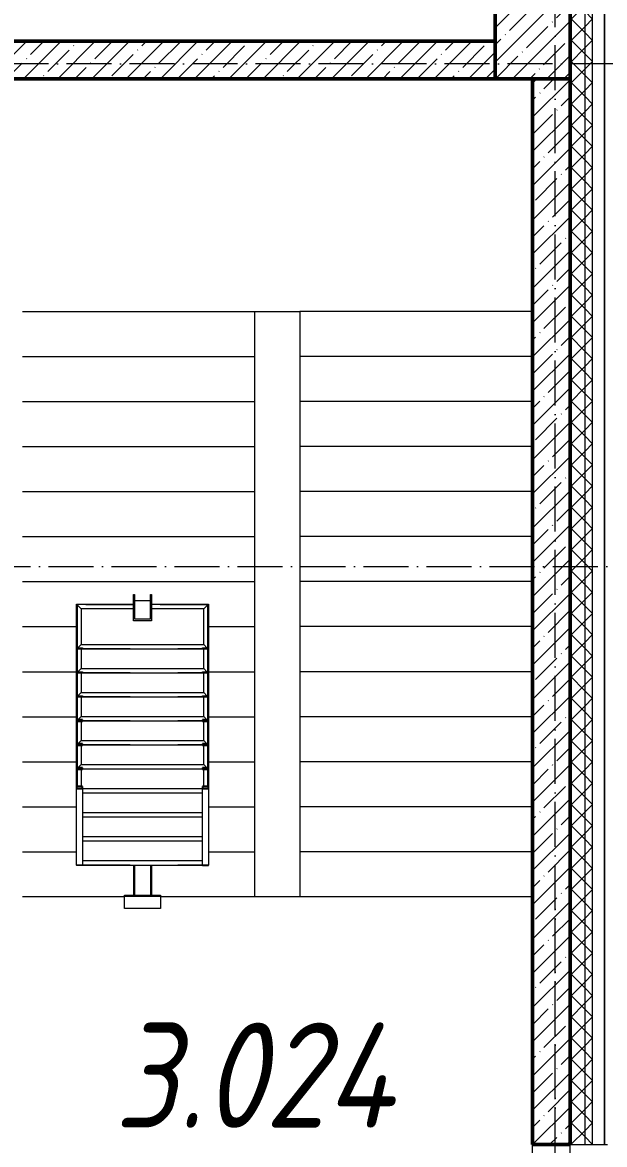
# Model space of a CAD drawing. Header units: millimetres. Extents: x -12989 to 629078, y -109036 to 555275.
# Drawn here: x 621110 to 624990, y -42435 to -34960 of the extents above; entities that cross this region are included whole.
import ezdxf

# ---------------------------------------------------------------- set-up
doc = ezdxf.new("R2010")
doc.units = ezdxf.units.MM
doc.linetypes.add('50_200_ШТРИХ_1Т_ш5_п1_п1_', pattern=[700, 500, -100, 0, -100])
doc.linetypes.add('Штрих', pattern=[635, 317.5, -317.5])
for name, color, linetype, lineweight in [('A-FLOR-____-OTLN', 7, 'Continuous', 9), ('A-GENM-____-HDLN', 7, 'Штрих', 9), ('A-GENM-____-MCUT', 7, 'Continuous', 25), ('A-GENM-____-OTLN', 7, 'Continuous', 9), ('A-WALL-____-MCUT', 7, 'Continuous', 13), ('A-WALL-____-MCUT-1', 7, 'Continuous', 9), ('A-WALL-____-MCUT-2', 7, 'Continuous', 50), ('A-WALL-____-OTLN', 7, 'Continuous', 9), ('A-WALL-____-PATT-1', 7, 'Continuous', 9), ('A-WALL-FNSH-MCUT-1', 7, 'Continuous', 9), ('S-COLS-____-MCUT', 7, 'Continuous', 50), ('S-COLS-____-OTLN', 7, 'Continuous', 9), ('S-GRID-____-OTLN-1', 7, '50_200_ШТРИХ_1Т_ш5_п1_п1_', 9), ('S-STRS-____-OTLN-1', 7, 'Continuous', 9), ('Марки помещений', 7, 'Continuous', 9)]:
    doc.layers.add(name, color=color, linetype=linetype, lineweight=lineweight)
doc.styles.add('ISOCPEUR_I_2', font='isocpeui.ttf', dxfattribs={"width": 0.85, "height": 2.3})
pattern_1 = [(45, (523510.01, -90515.61), (-70.71068, 70.71068), []), (135, (523510.01, -90515.61), (-70.71068, -70.71068), [])]
pattern_2 = [(45, (523510, -90515.61), (-114.04925, 114.04925), []), (45, (523624.06, -90515.61), (-114.04925, 114.04925), [201.612, -40.322, 3.353, -36.97])]

# ---------------------------------------------------------------- blocks, each defined once
blk = doc.blocks.new('BSC_Колонна _Прямоугольная - 500х500-V111-АР1_План отверстий 3 этажа в осях 1-64_Ю-ЯЯ')
at = {"layer": 'S-COLS-____-OTLN'}
h = blk.add_hatch(dxfattribs=at)
h.set_pattern_fill('FP_116', color=256, style=0, pattern_type=2)
h.set_pattern_definition([(315, (-55431.04, 101000), (114.04925, 114.04925), []), (315, (-55431.04, 100885.95), (114.04925, 114.04925), [201.613, -40.323, 3.353, -36.97])])
h.paths.add_polyline_path([(-250, 250), (-250, -250), (250, -250), (250, 250)], flags=0)
at = {"layer": 'S-COLS-____-MCUT'}
for p, q in [((250, 250), (-250, 250)), ((-250, 250), (-250, -250)), ((250, -250), (250, 250)), ((-250, -250), (250, -250))]:
    blk.add_line(p, q, dxfattribs=at)
blk = doc.blocks.new('ОМ_Труба_ГОСТ 8639-82 - ОМ_Труба_ГОСТ 8639-82-26350154-АР1_План отверстий 3 этажа в осях 1-64_Ю-ЯЯ')
at = {"layer": 'A-GENM-____-OTLN'}
for p, q in [((9439.1, 57971), (9439.1, 58091)), ((9439.1, 58091), (9614.1, 58091)), ((9614.1, 58085), (9451.2, 58085)), ((9451.2, 58085), (9451.2, 57977)), ((9574, 58085), (9574, 57977)), ((9614.1, 58091), (9614.1, 58085)), ((9614.1, 57971), (9439.1, 57971)), ((9451.2, 57977), (9614.1, 57977)), ((9614.1, 57977), (9614.1, 57971))]:
    blk.add_line(p, q, dxfattribs=at)
blk = doc.blocks.new('ОМ_Уголок_ГОСТ 8509-93 - ОМ_Уголок_ГОСТ 8509-93-26349651-АР1_План отверстий 3 этажа в осях 1-64_Ю-ЯЯ')
at = {"layer": 'A-GENM-____-HDLN'}
for p, q in [((4, -4), (380, -4)), ((500, -4), (876, -4))]:
    blk.add_line(p, q, dxfattribs=at)
at = {"layer": 'A-GENM-____-OTLN'}
for p, q in [((380, 0), (0, 0)), ((32, -32), (0, 0)), ((32, -32), (380, -32)), ((880, 0), (500, 0)), ((500, -32), (848, -32)), ((880, 0), (848, -32))]:
    blk.add_line(p, q, dxfattribs=at)
blk = doc.blocks.new('ОМ_Уголок_ГОСТ 8509-93 - ОМ_Уголок_ГОСТ 8509-93-V149-АР1_План отверстий 3 этажа в осях 1-64_Ю-ЯЯ')
at = {"layer": 'A-GENM-____-HDLN'}
blk.add_line((40, -4), (840, -4), dxfattribs=at)
at = {"layer": 'A-GENM-____-OTLN'}
for p, q in [((32, -32), (10, -10)), ((32, -32), (848, -32)), ((840, 0), (40, 0)), ((870, -10), (848, -32))]:
    blk.add_line(p, q, dxfattribs=at)
blk = doc.blocks.new('ОМ_Уголок_ГОСТ 8509-93 - ОМ_Уголок_ГОСТ 8509-93-19082047-АР1_План отверстий 3 этажа в осях 1-64_Ю-ЯЯ')
at = {"layer": 'A-GENM-____-HDLN'}
blk.add_line((10, -4), (296, -4), dxfattribs=at)
at = {"layer": 'A-GENM-____-OTLN'}
for p, q in [((300, 0), (10, 0)), ((32, -32), (10, -10)), ((32, -32), (268, -32)), ((300, 0), (268, -32))]:
    blk.add_line(p, q, dxfattribs=at)
blk = doc.blocks.new('ОМ_Уголок_ГОСТ 8509-93 - ОМ_Уголок_ГОСТ 8509-93-V150-АР1_План отверстий 3 этажа в осях 1-64_Ю-ЯЯ')
at = {"layer": 'A-GENM-____-HDLN'}
blk.add_line((4, -4), (290, -4), dxfattribs=at)
at = {"layer": 'A-GENM-____-OTLN'}
for p, q in [((290, 0), (0, 0)), ((32, -32), (0, 0)), ((32, -32), (268, -32)), ((290, -10), (268, -32))]:
    blk.add_line(p, q, dxfattribs=at)
blk = doc.blocks.new('ОМ_Уголок_ГОСТ 8509-93 - ОМ_Уголок_ГОСТ 8509-93-V151-АР1_План отверстий 3 этажа в осях 1-64_Ю-ЯЯ')
at = {"layer": 'A-GENM-____-HDLN'}
blk.add_line((10, -4), (160, -4), dxfattribs=at)
at = {"layer": 'A-GENM-____-OTLN'}
for p, q in [((160, 0), (10, 0)), ((32, -32), (10, -10)), ((32, -32), (160, -32))]:
    blk.add_line(p, q, dxfattribs=at)
blk = doc.blocks.new('ОМ_Уголок_ГОСТ 8509-93 - ОМ_Уголок_ГОСТ 8509-93-V152-АР1_План отверстий 3 этажа в осях 1-64_Ю-ЯЯ')
at = {"layer": 'A-GENM-____-HDLN'}
blk.add_line((140, -4), (290, -4), dxfattribs=at)
at = {"layer": 'A-GENM-____-OTLN'}
for p, q in [((290, 0), (140, 0)), ((140, -32), (268, -32)), ((290, -10), (268, -32))]:
    blk.add_line(p, q, dxfattribs=at)
blk = doc.blocks.new('ОМ_Уголок_ГОСТ 8509-93 - ОМ_Уголок_ГОСТ 8509-93-V153-АР1_План отверстий 3 этажа в осях 1-64_Ю-ЯЯ')
at = {"layer": 'A-GENM-____-HDLN'}
blk.add_line((40, -4), (840, -4), dxfattribs=at)
at = {"layer": 'A-GENM-____-OTLN'}
for p, q in [((840, 0), (40, 0)), ((40, -32), (840, -32))]:
    blk.add_line(p, q, dxfattribs=at)
blk = doc.blocks.new('ОМ_Уголок_ГОСТ 8509-93 - ОМ_Уголок_ГОСТ 8509-93-V154-АР1_План отверстий 3 этажа в осях 1-64_Ю-ЯЯ')
at = {"layer": 'A-GENM-____-HDLN'}
blk.add_line((44.3, -4), (160, -4), dxfattribs=at)
at = {"layer": 'A-GENM-____-OTLN'}
for p, q in [((160, 0), (44.3, 0)), ((44.3, -32), (160, -32))]:
    blk.add_line(p, q, dxfattribs=at)
blk = doc.blocks.new('ОМ_Уголок_ГОСТ 8509-93 - ОМ_Уголок_ГОСТ 8509-93-V155-АР1_План отверстий 3 этажа в осях 1-64_Ю-ЯЯ')
at = {"layer": 'A-GENM-____-HDLN'}
blk.add_line((140, -4), (255.7, -4), dxfattribs=at)
at = {"layer": 'A-GENM-____-OTLN'}
for p, q in [((255.7, 0), (140, 0)), ((140, -32), (255.7, -32))]:
    blk.add_line(p, q, dxfattribs=at)
blk = doc.blocks.new('ОМ_Уголок_ГОСТ 8509-93 - ОМ_Уголок_ГОСТ 8509-93-V163-АР1_План отверстий 3 этажа в осях 1-64_Ю-ЯЯ')
at = {"layer": 'A-GENM-____-HDLN'}
blk.add_line((40, -4), (840, -4), dxfattribs=at)
at = {"layer": 'A-GENM-____-OTLN'}
for p, q in [((840, 0), (0, 0)), ((1.3, -1.3), (0, 0)), ((40, -32), (840, -32))]:
    blk.add_line(p, q, dxfattribs=at)
blk = doc.blocks.new('ОМ_Труба_ГОСТ 8639-82 - ОМ_Труба_ГОСТ 8639-82-26527904-АР1_План отверстий 3 этажа в осях 1-64_Ю-ЯЯ')
at = {"layer": 'A-GENM-____-HDLN'}
for p, q in [((7810, 58085), (7611.5, 58085)), ((7810, 57977), (7611.5, 57977))]:
    blk.add_line(p, q, dxfattribs=at)
at = {"layer": 'A-GENM-____-OTLN'}
for p, q in [((7810, 58091), (7611.5, 58091)), ((7810, 57971), (7611.5, 57971))]:
    blk.add_line(p, q, dxfattribs=at)
blk = doc.blocks.new('ОМ_Уголок_ГОСТ 8510-86 - ОМ_Уголок_ГОСТ 8510-86-19082066-АР1_План отверстий 3 этажа в осях 1-64_Ю-ЯЯ')
at = {"layer": 'A-GENM-____-OTLN'}
for p, q in [((0, 0), (0, -90)), ((240, 0), (0, 0)), ((0, -10), (240, -10)), ((240, -90), (240, 0)), ((0, -90), (240, -90))]:
    blk.add_line(p, q, dxfattribs=at)
blk = doc.blocks.new('ОМ_Полоса_Трапеция прямоугольная_Прокат_ГОСТ 103-2006 - ОМ_Полоса_Трапеция прямоугольная_Прокат_ГОСТ 103-2006-19082130-АР1_План отверстий 3 этажа в осях 1-64_Ю-ЯЯ')
at = {"layer": 'A-GENM-____-OTLN'}
for p, q in [((9250, 58471), (9260, 58471)), ((9250, 58431), (9250, 58471)), ((9260, 58471), (9260, 58431)), ((9260, 58431), (9250, 58431))]:
    blk.add_line(p, q, dxfattribs=at)
blk = doc.blocks.new('ОМ_Полоса_Трапеция прямоугольная_Прокат_ГОСТ 103-2006 - ОМ_Полоса_Трапеция прямоугольная_Прокат_ГОСТ 103-2006-V157-АР1_План отверстий 3 этажа в осях 1-64_Ю-ЯЯ')
at = {"layer": 'A-GENM-____-MCUT'}
for p, q in [((8780, 58471), (8770, 58471)), ((8770, 58471), (8770, 58431)), ((8780, 58431), (8780, 58471)), ((8770, 58431), (8780, 58431))]:
    blk.add_line(p, q, dxfattribs=at)
blk = doc.blocks.new('ОМ_Полоса_Трапеция прямоугольная_Прокат_ГОСТ 103-2006 - ОМ_Полоса_Трапеция прямоугольная_Прокат_ГОСТ 103-2006-V158-АР1_План отверстий 3 этажа в осях 1-64_Ю-ЯЯ')
at = {"layer": 'A-GENM-____-MCUT'}
for p, q in [((8620, 58471), (8610, 58471)), ((8610, 58471), (8610, 58431)), ((8620, 58431), (8620, 58471)), ((8610, 58431), (8620, 58431))]:
    blk.add_line(p, q, dxfattribs=at)
blk = doc.blocks.new('ОМ_Полоса_Трапеция прямоугольная_Прокат_ГОСТ 103-2006 - ОМ_Полоса_Трапеция прямоугольная_Прокат_ГОСТ 103-2006-V159-АР1_План отверстий 3 этажа в осях 1-64_Ю-ЯЯ')
at = {"layer": 'A-GENM-____-MCUT'}
for p, q in [((8460, 58471), (8450, 58471)), ((8450, 58471), (8450, 58431)), ((8460, 58431), (8460, 58471)), ((8450, 58431), (8460, 58431))]:
    blk.add_line(p, q, dxfattribs=at)
blk = doc.blocks.new('ОМ_Полоса_Прокат_ГОСТ 103-2006 - ОМ_Полоса_Прокат_ГОСТ 103-2006-20723456-АР1_План отверстий 3 этажа в осях 1-64_Ю-ЯЯ')
at = {"layer": 'A-GENM-____-MCUT'}
for p, q in [((8334.3, 58471), (8322.8, 58471)), ((8322.8, 58471), (8322.8, 58431)), ((8334.3, 58431), (8334.3, 58471)), ((8322.8, 58431), (8334.3, 58431))]:
    blk.add_line(p, q, dxfattribs=at)
at = {"layer": 'A-GENM-____-OTLN'}
for p, q in [((7811.3, 58431), (7811.3, 58471)), ((7811.3, 58471), (8322.8, 58471)), ((8322.8, 58431), (7811.3, 58431))]:
    blk.add_line(p, q, dxfattribs=at)
blk = doc.blocks.new('ОМ_Полоса_Трапеция прямоугольная_Прокат_ГОСТ 103-2006 - ОМ_Полоса_Трапеция прямоугольная_Прокат_ГОСТ 103-2006-19082170-АР1_План отверстий 3 этажа в осях 1-64_Ю-ЯЯ')
at = {"layer": 'A-GENM-____-OTLN'}
for p, q in [((9250, 57631), (9260, 57631)), ((9250, 57591), (9250, 57631)), ((9260, 57591), (9250, 57591)), ((9260, 57631), (9260, 57591))]:
    blk.add_line(p, q, dxfattribs=at)
blk = doc.blocks.new('ОМ_Полоса_Трапеция прямоугольная_Прокат_ГОСТ 103-2006 - ОМ_Полоса_Трапеция прямоугольная_Прокат_ГОСТ 103-2006-V160-АР1_План отверстий 3 этажа в осях 1-64_Ю-ЯЯ')
at = {"layer": 'A-GENM-____-MCUT'}
for p, q in [((8780, 57631), (8770, 57631)), ((8770, 57631), (8770, 57591)), ((8770, 57591), (8780, 57591)), ((8780, 57591), (8780, 57631))]:
    blk.add_line(p, q, dxfattribs=at)
blk = doc.blocks.new('ОМ_Полоса_Трапеция прямоугольная_Прокат_ГОСТ 103-2006 - ОМ_Полоса_Трапеция прямоугольная_Прокат_ГОСТ 103-2006-V161-АР1_План отверстий 3 этажа в осях 1-64_Ю-ЯЯ')
at = {"layer": 'A-GENM-____-MCUT'}
for p, q in [((8620, 57631), (8610, 57631)), ((8610, 57631), (8610, 57591)), ((8610, 57591), (8620, 57591)), ((8620, 57591), (8620, 57631))]:
    blk.add_line(p, q, dxfattribs=at)
blk = doc.blocks.new('ОМ_Полоса_Трапеция прямоугольная_Прокат_ГОСТ 103-2006 - ОМ_Полоса_Трапеция прямоугольная_Прокат_ГОСТ 103-2006-V162-АР1_План отверстий 3 этажа в осях 1-64_Ю-ЯЯ')
at = {"layer": 'A-GENM-____-MCUT'}
for p, q in [((8460, 57631), (8450, 57631)), ((8450, 57631), (8450, 57591)), ((8450, 57591), (8460, 57591)), ((8460, 57591), (8460, 57631))]:
    blk.add_line(p, q, dxfattribs=at)
blk = doc.blocks.new('ОМ_Полоса_Прокат_ГОСТ 103-2006 - ОМ_Полоса_Прокат_ГОСТ 103-2006-19082171-АР1_План отверстий 3 этажа в осях 1-64_Ю-ЯЯ')
at = {"layer": 'A-GENM-____-OTLN'}
for p, q in [((98800, 49942.4), (98800, 49941)), ((98800, 49941), (98840, 49941)), ((98840, 49941), (98840, 49942.4))]:
    blk.add_line(p, q, dxfattribs=at)
blk = doc.blocks.new('ОМ_Полоса_Прокат_ГОСТ 103-2006 - ОМ_Полоса_Прокат_ГОСТ 103-2006-20723498-АР1_План отверстий 3 этажа в осях 1-64_Ю-ЯЯ')
at = {"layer": 'A-GENM-____-MCUT'}
for p, q in [((8334.3, 57631), (8322.8, 57631)), ((8322.8, 57631), (8322.8, 57591)), ((8322.8, 57591), (8334.3, 57591)), ((8334.3, 57591), (8334.3, 57631))]:
    blk.add_line(p, q, dxfattribs=at)
at = {"layer": 'A-GENM-____-OTLN'}
for p, q in [((7811.3, 57591), (7811.3, 57631)), ((7811.3, 57631), (8322.8, 57631)), ((8322.8, 57591), (7811.3, 57591))]:
    blk.add_line(p, q, dxfattribs=at)
blk = doc.blocks.new('3эт')
at = {"layer": 'S-GRID-____-OTLN-1', "color": 251, "ltscale": 0.6, "true_color": 0x636466}
for p, q in [((384920.7, -46882.4), (384920.7, 4029.4)), ((387845.1, -31582.4), (279101.9, -31582.4)), ((352977.2, -34932.4), (387845.1, -34932.4)), ((384920.7, -91346.1), (384920.7, -36982.5))]:
    blk.add_line(p, q, dxfattribs=at)

msp = doc.modelspace()

# ---------------------------------------------------------------- hatches: boundary and pattern name
at = {"layer": 'A-WALL-____-PATT-1'}
h = msp.add_hatch(dxfattribs=at)
h.set_pattern_fill('FP_4', color=256, style=0, pattern_type=2)
h.set_pattern_definition(pattern_1)
h.paths.add_polyline_path([(624760.0077, -43719.5723), (624860.0077, -43719.5723), (624860.0077, -43434.5723), (624760.0077, -43434.5723)], flags=0)
h.paths.add_polyline_path([(624860.0077, -42434.5723), (624860.0077, -34734.5723), (624766.0077, -34734.5723), (624766.0077, -34809.5723), (624760.0077, -34809.5723), (624760.0077, -42434.5723)], flags=0)
h.paths.add_polyline_path([(624766.0077, -21034.5723), (624860.0077, -21034.5723), (624860.0077, -19784.5723), (624766.0077, -19784.5723), (624766.0077, -19859.5723), (624760.0077, -19859.5723), (624760.0077, -20959.5723), (624766.0077, -20959.5723), (624766.0077, -21028.5723)], flags=0)
h.paths.add_polyline_path([(624860.0077, -17984.5723), (624860.0077, -16784.5723), (624760.0077, -16784.5723), (624760.0077, -17909.5723), (624766.0077, -17909.5723), (624766.0077, -17984.5723)], flags=0)
h.paths.add_polyline_path([(624860.0077, -14984.5723), (624860.0077, -13784.5723), (624766.0077, -13784.5723), (624766.0077, -13859.5723), (624760.0077, -13859.5723), (624760.0077, -14909.5723), (624766.0077, -14909.5723), (624766.0077, -14984.5723)], flags=0)
h.paths.add_polyline_path([(624860.0077, -11984.5723), (624860.0077, -10784.5723), (624766.0077, -10784.5723), (624766.0077, -10859.5723), (624760.0077, -10859.5723), (624760.0077, -11909.5723), (624766.0077, -11909.5723), (624766.0077, -11984.5723)], flags=0)
h.paths.add_polyline_path([(624860.0077, -8984.5723), (624860.0077, -4834.5723), (624760.0077, -4834.5723), (624760.0077, -8984.5723)], flags=0)
h = msp.add_hatch(dxfattribs=at)
h.set_pattern_fill('FP_4', color=256, style=0, pattern_type=2)
h.set_pattern_definition(pattern_1)
h.paths.add_polyline_path([(624910.0077, -43719.5723), (624910.0077, -43434.5723), (624860.0077, -43434.5723), (624860.0077, -43719.5723)], flags=0)
h.paths.add_polyline_path([(624910.0077, -42434.5723), (624910.0077, -34734.5723), (624860.0077, -34734.5723), (624860.0077, -42434.5723)], flags=0)
h.paths.add_polyline_path([(624910.0077, -21034.5723), (624910.0077, -19784.5723), (624860.0077, -19784.5723), (624860.0077, -21034.5723)], flags=0)
h.paths.add_polyline_path([(624910.0077, -17984.5723), (624910.0077, -16784.5723), (624860.0077, -16784.5723), (624860.0077, -17984.5723)], flags=0)
h.paths.add_polyline_path([(624860.0077, -14984.5723), (624910.0077, -14984.5723), (624910.0077, -13784.5723), (624860.0077, -13784.5723), (624860.0077, -13918.3402)], flags=0)
h.paths.add_polyline_path([(624910.0077, -11984.5723), (624910.0077, -10784.5723), (624860.0077, -10784.5723), (624860.0077, -11984.5723)], flags=0)
h.paths.add_polyline_path([(624860.0077, -8984.5723), (624910.0077, -8984.5723), (624910.0077, -4834.5723), (624860.0077, -4834.5723)], flags=0)
h = msp.add_hatch(dxfattribs=at)
h.set_pattern_fill('FP_12', color=256, style=0, pattern_type=2)
h.set_pattern_definition(pattern_2)
h.paths.add_polyline_path([(624260.0077, -35334.5723), (624260.0077, -35084.5723), (620860.0077, -35084.5723), (620860.0077, -35334.5723), (622473.9818, -35334.5723)], flags=0)
h = msp.add_hatch(dxfattribs=at)
h.set_pattern_fill('FP_12', color=256, style=0, pattern_type=2)
h.set_pattern_definition(pattern_2)
h.paths.add_polyline_path([(624760.0077, -42434.5723), (624760.0077, -35334.5723), (624510.0077, -35334.5723), (624510.0077, -42434.5723)], flags=0)

# ---------------------------------------------------------------- linework, layer by layer
at = {"layer": 'A-FLOR-____-OTLN'}
for p, q in [((621790.0077, -40784.5723), (621110.0077, -40784.5723)), ((624510.0077, -40784.5723), (622030.0077, -40784.5723))]:
    msp.add_line(p, q, dxfattribs=at)
at = {"layer": 'A-WALL-____-MCUT'}
for p, q in [((624990.0077, -42434.5723), (624990.0077, -34734.5723)), ((624760.0077, -42434.5723), (624990.0077, -42434.5723))]:
    msp.add_line(p, q, dxfattribs=at)
at = {"layer": 'A-WALL-____-MCUT-1'}
for p, q in [((624860.0077, -42434.5723), (624860.0077, -34734.5723)), ((624910.0077, -42434.5723), (624910.0077, -34734.5723))]:
    msp.add_line(p, q, dxfattribs=at)
at = {"layer": 'A-WALL-____-MCUT-2'}
for p, q in [((624260.0077, -35084.5723), (620860.0077, -35084.5723)), ((620860.0077, -35334.5723), (624260.0077, -35334.5723)), ((624510.0077, -35334.5723), (624510.0077, -42434.5723)), ((624760.0077, -35334.5723), (624760.0077, -42434.5723)), ((624510.0077, -42434.5723), (624760.0077, -42434.5723))]:
    msp.add_line(p, q, dxfattribs=at)
at = {"layer": 'A-WALL-____-OTLN'}
for p, q in [((624510.0077, -43434.5723), (624510.0077, -42434.5723)), ((624760.0077, -43434.5723), (624760.0077, -42434.5723))]:
    msp.add_line(p, q, dxfattribs=at)
at = {"layer": 'A-WALL-FNSH-MCUT-1'}
for p, q in [((624990.0077, -34734.5723), (624990.0077, -42434.5723)), ((624990.0077, -42434.5723), (625010.0077, -42434.5723))]:
    msp.add_line(p, q, dxfattribs=at)
at = {"layer": 'S-STRS-____-OTLN-1'}
for p, q in [((621110.0077, -36884.5723), (622660.0077, -36884.5723)), ((621110.0077, -36884.5723), (622660.0077, -36884.5723)), ((622660.0077, -36884.5723), (622960.0077, -36884.5723)), ((622660.0077, -37184.5723), (622660.0077, -36884.5723)), ((624510.0077, -36884.5723), (622960.0077, -36884.5723)), ((622960.0077, -36884.5723), (622960.0077, -37184.5723)), ((624510.0077, -36884.5723), (622960.0077, -36884.5723)), ((621110.0077, -37184.5723), (622660.0077, -37184.5723)), ((621110.0077, -37184.5723), (622660.0077, -37184.5723)), ((622660.0077, -37484.5723), (622660.0077, -37184.5723)), ((622960.0077, -37184.5723), (622960.0077, -37484.5723)), ((624510.0077, -37184.5723), (622960.0077, -37184.5723)), ((624510.0077, -37184.5723), (622960.0077, -37184.5723)), ((621110.0077, -37484.5723), (622660.0077, -37484.5723)), ((621110.0077, -37484.5723), (622660.0077, -37484.5723)), ((622660.0077, -37784.5723), (622660.0077, -37484.5723)), ((622960.0077, -37484.5723), (622960.0077, -37784.5723)), ((624510.0077, -37484.5723), (622960.0077, -37484.5723)), ((624510.0077, -37484.5723), (622960.0077, -37484.5723)), ((621110.0077, -37784.5723), (622660.0077, -37784.5723)), ((621110.0077, -37784.5723), (622660.0077, -37784.5723)), ((622660.0077, -38084.5723), (622660.0077, -37784.5723)), ((622960.0077, -37784.5723), (622960.0077, -38084.5723)), ((624510.0077, -37784.5723), (622960.0077, -37784.5723)), ((624510.0077, -37784.5723), (622960.0077, -37784.5723)), ((621110.0077, -38084.5723), (622660.0077, -38084.5723)), ((621110.0077, -38084.5723), (622660.0077, -38084.5723)), ((622660.0077, -38384.5723), (622660.0077, -38084.5723)), ((622960.0077, -38084.5723), (622960.0077, -38384.5723)), ((624510.0077, -38084.5723), (622960.0077, -38084.5723)), ((624510.0077, -38084.5723), (622960.0077, -38084.5723)), ((621110.0077, -38384.5723), (622660.0077, -38384.5723)), ((621110.0077, -38384.5723), (622660.0077, -38384.5723)), ((622660.0077, -38684.5723), (622660.0077, -38384.5723)), ((622960.0077, -38384.5723), (622960.0077, -38684.5723)), ((624510.0077, -38384.5723), (622960.0077, -38384.5723)), ((624510.0077, -38384.5723), (622960.0077, -38384.5723)), ((621110.0077, -38684.5723), (622660.0077, -38684.5723)), ((621110.0077, -38684.5723), (622660.0077, -38684.5723)), ((622660.0077, -38984.5723), (622660.0077, -38684.5723)), ((622960.0077, -38684.5723), (622960.0077, -38984.5723)), ((624510.0077, -38684.5723), (622960.0077, -38684.5723)), ((624510.0077, -38684.5723), (622960.0077, -38684.5723)), ((621110.0077, -38984.5723), (621470.0077, -38984.5723)), ((621110.0077, -38984.5723), (621470.0077, -38984.5723)), ((622350.0077, -38984.5723), (622660.0077, -38984.5723)), ((622350.0077, -38984.5723), (622660.0077, -38984.5723)), ((622660.0077, -39284.5723), (622660.0077, -38984.5723)), ((622960.0077, -38984.5723), (622960.0077, -39284.5723)), ((624510.0077, -38984.5723), (622960.0077, -38984.5723)), ((624510.0077, -38984.5723), (622960.0077, -38984.5723)), ((621110.0077, -39284.5723), (621470.0077, -39284.5723)), ((621110.0077, -39284.5723), (621470.0077, -39284.5723)), ((622350.0077, -39284.5723), (622660.0077, -39284.5723)), ((622350.0077, -39284.5723), (622660.0077, -39284.5723)), ((622660.0077, -39584.5723), (622660.0077, -39284.5723)), ((622960.0077, -39284.5723), (622960.0077, -39584.5723)), ((624510.0077, -39284.5723), (622960.0077, -39284.5723)), ((624510.0077, -39284.5723), (622960.0077, -39284.5723)), ((621110.0077, -39584.5723), (621470.0077, -39584.5723)), ((621110.0077, -39584.5723), (621470.0077, -39584.5723)), ((622350.0077, -39584.5723), (622660.0077, -39584.5723)), ((622350.0077, -39584.5723), (622660.0077, -39584.5723)), ((622660.0077, -39884.5723), (622660.0077, -39584.5723)), ((622960.0077, -39584.5723), (622960.0077, -39884.5723)), ((624510.0077, -39584.5723), (622960.0077, -39584.5723)), ((624510.0077, -39584.5723), (622960.0077, -39584.5723)), ((621110.0077, -39884.5723), (621470.0077, -39884.5723)), ((621110.0077, -39884.5723), (621470.0077, -39884.5723)), ((622350.0077, -39884.5723), (622660.0077, -39884.5723)), ((622350.0077, -39884.5723), (622660.0077, -39884.5723)), ((622660.0077, -40184.5723), (622660.0077, -39884.5723)), ((622960.0077, -39884.5723), (622960.0077, -40184.5723)), ((624510.0077, -39884.5723), (622960.0077, -39884.5723)), ((624510.0077, -39884.5723), (622960.0077, -39884.5723)), ((621110.0077, -40184.5723), (621470.0077, -40184.5723)), ((621110.0077, -40184.5723), (621470.0077, -40184.5723)), ((622350.0077, -40184.5723), (622660.0077, -40184.5723)), ((622350.0077, -40184.5723), (622660.0077, -40184.5723)), ((622660.0077, -40484.5723), (622660.0077, -40184.5723)), ((622960.0077, -40184.5723), (622960.0077, -40484.5723)), ((624510.0077, -40184.5723), (622960.0077, -40184.5723)), ((624510.0077, -40184.5723), (622960.0077, -40184.5723)), ((621110.0077, -40484.5723), (621470.0077, -40484.5723)), ((621110.0077, -40484.5723), (621470.0077, -40484.5723)), ((622350.0077, -40484.5723), (622660.0077, -40484.5723)), ((622350.0077, -40484.5723), (622660.0077, -40484.5723)), ((622660.0077, -40784.5723), (622660.0077, -40484.5723)), ((622960.0077, -40484.5723), (622960.0077, -40784.5723)), ((624510.0077, -40484.5723), (622960.0077, -40484.5723)), ((624510.0077, -40484.5723), (622960.0077, -40484.5723)), ((624510.0077, -40784.5723), (622960.0077, -40784.5723))]:
    msp.add_line(p, q, dxfattribs=at)

# ---------------------------------------------------------------- block references
msp.add_blockref('3эт', (239739.3002, -3652.1582))
at = {"layer": 'A-GENM-____-OTLN', "rotation": 89.99999999999987}
for name, p in [('ОМ_Труба_ГОСТ 8639-82 - ОМ_Труба_ГОСТ 8639-82-26350154-АР1_План отверстий 3 этажа в осях 1-64_Ю-ЯЯ', (679941.0496, -48384.5723)), ('ОМ_Полоса_Трапеция прямоугольная_Прокат_ГОСТ 103-2006 - ОМ_Полоса_Трапеция прямоугольная_Прокат_ГОСТ 103-2006-19082130-АР1_План отверстий 3 этажа в осях 1-64_Ю-ЯЯ', (679941.0496, -48384.5723)), ('ОМ_Полоса_Трапеция прямоугольная_Прокат_ГОСТ 103-2006 - ОМ_Полоса_Трапеция прямоугольная_Прокат_ГОСТ 103-2006-19082170-АР1_План отверстий 3 этажа в осях 1-64_Ю-ЯЯ', (679941.0496, -48384.5723)), ('ОМ_Полоса_Трапеция прямоугольная_Прокат_ГОСТ 103-2006 - ОМ_Полоса_Трапеция прямоугольная_Прокат_ГОСТ 103-2006-19082130-АР1_План отверстий 3 этажа в осях 1-64_Ю-ЯЯ', (679941.0496, -48544.5723)), ('ОМ_Полоса_Трапеция прямоугольная_Прокат_ГОСТ 103-2006 - ОМ_Полоса_Трапеция прямоугольная_Прокат_ГОСТ 103-2006-19082170-АР1_План отверстий 3 этажа в осях 1-64_Ю-ЯЯ', (679941.0496, -48544.5723)), ('ОМ_Полоса_Трапеция прямоугольная_Прокат_ГОСТ 103-2006 - ОМ_Полоса_Трапеция прямоугольная_Прокат_ГОСТ 103-2006-19082130-АР1_План отверстий 3 этажа в осях 1-64_Ю-ЯЯ', (679941.0496, -48704.5723)), ('ОМ_Полоса_Трапеция прямоугольная_Прокат_ГОСТ 103-2006 - ОМ_Полоса_Трапеция прямоугольная_Прокат_ГОСТ 103-2006-19082170-АР1_План отверстий 3 этажа в осях 1-64_Ю-ЯЯ', (679941.0496, -48704.5723)), ('ОМ_Полоса_Трапеция прямоугольная_Прокат_ГОСТ 103-2006 - ОМ_Полоса_Трапеция прямоугольная_Прокат_ГОСТ 103-2006-V157-АР1_План отверстий 3 этажа в осях 1-64_Ю-ЯЯ', (679941.0496, -48384.5723)), ('ОМ_Полоса_Трапеция прямоугольная_Прокат_ГОСТ 103-2006 - ОМ_Полоса_Трапеция прямоугольная_Прокат_ГОСТ 103-2006-V160-АР1_План отверстий 3 этажа в осях 1-64_Ю-ЯЯ', (679941.0496, -48384.5723)), ('ОМ_Полоса_Трапеция прямоугольная_Прокат_ГОСТ 103-2006 - ОМ_Полоса_Трапеция прямоугольная_Прокат_ГОСТ 103-2006-V158-АР1_План отверстий 3 этажа в осях 1-64_Ю-ЯЯ', (679941.0496, -48384.5723)), ('ОМ_Полоса_Трапеция прямоугольная_Прокат_ГОСТ 103-2006 - ОМ_Полоса_Трапеция прямоугольная_Прокат_ГОСТ 103-2006-V161-АР1_План отверстий 3 этажа в осях 1-64_Ю-ЯЯ', (679941.0496, -48384.5723)), ('ОМ_Полоса_Трапеция прямоугольная_Прокат_ГОСТ 103-2006 - ОМ_Полоса_Трапеция прямоугольная_Прокат_ГОСТ 103-2006-V159-АР1_План отверстий 3 этажа в осях 1-64_Ю-ЯЯ', (679941.0496, -48384.5723)), ('ОМ_Полоса_Трапеция прямоугольная_Прокат_ГОСТ 103-2006 - ОМ_Полоса_Трапеция прямоугольная_Прокат_ГОСТ 103-2006-V162-АР1_План отверстий 3 этажа в осях 1-64_Ю-ЯЯ', (679941.0496, -48384.5723)), ('ОМ_Полоса_Прокат_ГОСТ 103-2006 - ОМ_Полоса_Прокат_ГОСТ 103-2006-20723456-АР1_План отверстий 3 этажа в осях 1-64_Ю-ЯЯ', (679941.0496, -48384.5723)), ('ОМ_Полоса_Прокат_ГОСТ 103-2006 - ОМ_Полоса_Прокат_ГОСТ 103-2006-20723498-АР1_План отверстий 3 этажа в осях 1-64_Ю-ЯЯ', (679941.0496, -48384.5723)), ('ОМ_Труба_ГОСТ 8639-82 - ОМ_Труба_ГОСТ 8639-82-26527904-АР1_План отверстий 3 этажа в осях 1-64_Ю-ЯЯ', (679941.0496, -48384.5723))]:
    msp.add_blockref(name, p, dxfattribs=at)
at = {"layer": 'A-GENM-____-OTLN', "extrusion": (0, 0, -1)}
for name, p in [('ОМ_Уголок_ГОСТ 8509-93 - ОМ_Уголок_ГОСТ 8509-93-26349651-АР1_План отверстий 3 этажа в осях 1-64_Ю-ЯЯ', (-622350.0077, -38834.5723)), ('ОМ_Уголок_ГОСТ 8510-86 - ОМ_Уголок_ГОСТ 8510-86-19082066-АР1_План отверстий 3 этажа в осях 1-64_Ю-ЯЯ', (-622030.0077, -40773.083))]:
    msp.add_blockref(name, p, dxfattribs=at)
for name, p, rotation in [('ОМ_Уголок_ГОСТ 8509-93 - ОМ_Уголок_ГОСТ 8509-93-V150-АР1_План отверстий 3 этажа в осях 1-64_Ю-ЯЯ', (-621470.0077, -38834.5723), 269.9999999999985), ('ОМ_Уголок_ГОСТ 8509-93 - ОМ_Уголок_ГОСТ 8509-93-19082047-АР1_План отверстий 3 этажа в осях 1-64_Ю-ЯЯ', (-622350.0077, -39134.5723), 89.99999999999869), ('ОМ_Уголок_ГОСТ 8509-93 - ОМ_Уголок_ГОСТ 8509-93-V152-АР1_План отверстий 3 этажа в осях 1-64_Ю-ЯЯ', (-621470.0077, -38994.5723), 269.9999999999985), ('ОМ_Уголок_ГОСТ 8509-93 - ОМ_Уголок_ГОСТ 8509-93-V149-АР1_План отверстий 3 этажа в осях 1-64_Ю-ЯЯ', (-621470.0077, -39134.5723), 180), ('ОМ_Уголок_ГОСТ 8509-93 - ОМ_Уголок_ГОСТ 8509-93-V151-АР1_План отверстий 3 этажа в осях 1-64_Ю-ЯЯ', (-622350.0077, -39294.5723), 89.99999999999869), ('ОМ_Уголок_ГОСТ 8509-93 - ОМ_Уголок_ГОСТ 8509-93-V152-АР1_План отверстий 3 этажа в осях 1-64_Ю-ЯЯ', (-621470.0077, -39154.5723), 269.9999999999985), ('ОМ_Уголок_ГОСТ 8509-93 - ОМ_Уголок_ГОСТ 8509-93-V149-АР1_План отверстий 3 этажа в осях 1-64_Ю-ЯЯ', (-621470.0077, -39294.5723), 180), ('ОМ_Уголок_ГОСТ 8509-93 - ОМ_Уголок_ГОСТ 8509-93-V151-АР1_План отверстий 3 этажа в осях 1-64_Ю-ЯЯ', (-622350.0077, -39454.5723), 89.99999999999869), ('ОМ_Уголок_ГОСТ 8509-93 - ОМ_Уголок_ГОСТ 8509-93-V152-АР1_План отверстий 3 этажа в осях 1-64_Ю-ЯЯ', (-621470.0077, -39314.5723), 269.9999999999985), ('ОМ_Уголок_ГОСТ 8509-93 - ОМ_Уголок_ГОСТ 8509-93-V149-АР1_План отверстий 3 этажа в осях 1-64_Ю-ЯЯ', (-621470.0077, -39454.5723), 180), ('ОМ_Уголок_ГОСТ 8509-93 - ОМ_Уголок_ГОСТ 8509-93-V151-АР1_План отверстий 3 этажа в осях 1-64_Ю-ЯЯ', (-622350.0077, -39614.5723), 89.99999999999869), ('ОМ_Уголок_ГОСТ 8509-93 - ОМ_Уголок_ГОСТ 8509-93-V152-АР1_План отверстий 3 этажа в осях 1-64_Ю-ЯЯ', (-621470.0077, -39474.5723), 269.9999999999985), ('ОМ_Уголок_ГОСТ 8509-93 - ОМ_Уголок_ГОСТ 8509-93-V149-АР1_План отверстий 3 этажа в осях 1-64_Ю-ЯЯ', (-621470.0077, -39614.5723), 180), ('ОМ_Уголок_ГОСТ 8509-93 - ОМ_Уголок_ГОСТ 8509-93-V151-АР1_План отверстий 3 этажа в осях 1-64_Ю-ЯЯ', (-622350.0077, -39774.5723), 89.99999999999869), ('ОМ_Уголок_ГОСТ 8509-93 - ОМ_Уголок_ГОСТ 8509-93-V149-АР1_План отверстий 3 этажа в осях 1-64_Ю-ЯЯ', (-621470.0077, -39774.5723), 180), ('ОМ_Уголок_ГОСТ 8509-93 - ОМ_Уголок_ГОСТ 8509-93-V152-АР1_План отверстий 3 этажа в осях 1-64_Ю-ЯЯ', (-621470.0077, -39634.5723), 269.9999999999985), ('ОМ_Уголок_ГОСТ 8509-93 - ОМ_Уголок_ГОСТ 8509-93-V151-АР1_План отверстий 3 этажа в осях 1-64_Ю-ЯЯ', (-622350.0077, -39934.5723), 89.99999999999869), ('ОМ_Уголок_ГОСТ 8509-93 - ОМ_Уголок_ГОСТ 8509-93-V149-АР1_План отверстий 3 этажа в осях 1-64_Ю-ЯЯ', (-621470.0077, -39934.5723), 180), ('ОМ_Уголок_ГОСТ 8509-93 - ОМ_Уголок_ГОСТ 8509-93-V155-АР1_План отверстий 3 этажа в осях 1-64_Ю-ЯЯ', (-621470.0077, -39794.5723), 269.9999999999985), ('ОМ_Уголок_ГОСТ 8509-93 - ОМ_Уголок_ГОСТ 8509-93-V154-АР1_План отверстий 3 этажа в осях 1-64_Ю-ЯЯ', (-622350.0077, -40094.5723), 89.99999999999869), ('ОМ_Уголок_ГОСТ 8509-93 - ОМ_Уголок_ГОСТ 8509-93-V153-АР1_План отверстий 3 этажа в осях 1-64_Ю-ЯЯ', (-621470.0077, -40094.5723), 180), ('ОМ_Уголок_ГОСТ 8509-93 - ОМ_Уголок_ГОСТ 8509-93-V153-АР1_План отверстий 3 этажа в осях 1-64_Ю-ЯЯ', (-621470.0077, -40254.5723), 180), ('ОМ_Уголок_ГОСТ 8509-93 - ОМ_Уголок_ГОСТ 8509-93-V153-АР1_План отверстий 3 этажа в осях 1-64_Ю-ЯЯ', (-621470.0077, -40414.5723), 180), ('ОМ_Уголок_ГОСТ 8509-93 - ОМ_Уголок_ГОСТ 8509-93-V163-АР1_План отверстий 3 этажа в осях 1-64_Ю-ЯЯ', (-621470.0077, -40574.5723), 180)]:
    msp.add_blockref(name, p, dxfattribs=dict(at, rotation=rotation))
at = {"layer": 'A-GENM-____-OTLN'}
msp.add_blockref('ОМ_Полоса_Прокат_ГОСТ 103-2006 - ОМ_Полоса_Прокат_ГОСТ 103-2006-19082171-АР1_План отверстий 3 этажа в осях 1-64_Ю-ЯЯ', (523510.0077, -90515.6143), dxfattribs=at)
at = {"layer": 'S-COLS-____-OTLN', "rotation": 89.9999999999999}
msp.add_blockref('BSC_Колонна _Прямоугольная - 500х500-V111-АР1_План отверстий 3 этажа в осях 1-64_Ю-ЯЯ', (624510.0077, -35084.5723), dxfattribs=at)

# ---------------------------------------------------------------- texts
at = {"layer": 'Марки помещений', "insert": (621722.6141, -41622.7468), "char_height": 700, "width": 817.72125, "attachment_point": 1, "style": 'ISOCPEUR_I_2'}
msp.add_mtext('3.024', dxfattribs=at)

doc.saveas('drawing.dxf')
